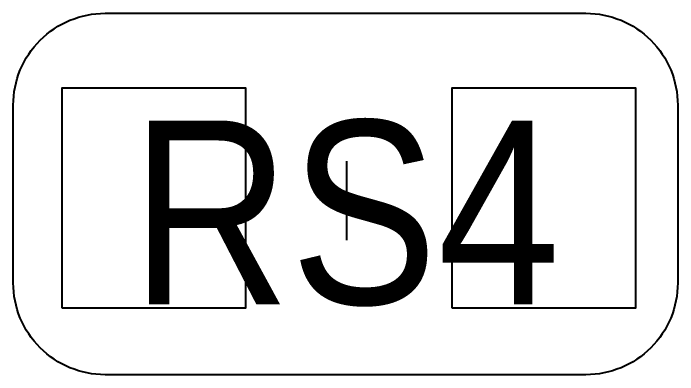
# Model space of a CAD drawing. Extents: x 0 to 107, y 0 to 124.
# Drawn here: x 59.658 to 60.578, y 31.227 to 31.727 of the extents above; entities that cross this region are included whole.
import ezdxf
from ezdxf.enums import TextEntityAlignment as Align

# ---------------------------------------------------------------- set-up
doc = ezdxf.new("R2010")
doc.units = 0
for name, color, linetype in [('PG_SILKSCREEN_TOP', 6, 'CONTINUOUS'), ('PIN_TOP', 80, 'CONTINUOUS'), ('RD_SILKSCREEN_TOP', 142, 'CONTINUOUS')]:
    doc.layers.add(name, color=color, linetype=linetype)

msp = doc.modelspace()

# ---------------------------------------------------------------- linework, layer by layer
at = {"layer": 'PG_SILKSCREEN_TOP'}
for points in [[(59.657996, 31.599886, -0.414214), (59.784996, 31.726886)], [(59.784996, 31.726886), (60.450984, 31.726886, -0.414214), (60.577984, 31.599886)], [(60.577984, 31.599886), (60.577984, 31.354014, -0.414214), (60.450984, 31.227014)], [(60.450984, 31.227014), (59.784996, 31.227014, -0.414214), (59.657996, 31.354014)]]:
    msp.add_lwpolyline(points, format="xyb", dxfattribs=at)
for points in [[(59.657996, 31.354014), (59.657996, 31.599886)], [(60.120022, 31.413196), (60.120022, 31.522416)]]:
    msp.add_lwpolyline(points, dxfattribs=at)
at = {"layer": 'PIN_TOP'}
for points in [[(59.72556, 31.319216), (59.72556, 31.624016), (59.97956, 31.624016), (59.97956, 31.319216)], [(60.265564, 31.319216), (60.265564, 31.624016), (60.519564, 31.624016), (60.519564, 31.319216)]]:
    msp.add_lwpolyline(points, close=True, dxfattribs=at)

# ---------------------------------------------------------------- texts
at = {"layer": 'RD_SILKSCREEN_TOP', "width": 0.9}
msp.add_text('RS4', height=0.254, dxfattribs=at).set_placement((60.11799, 31.32455), align=Align.CENTER)

doc.saveas('drawing.dxf')
